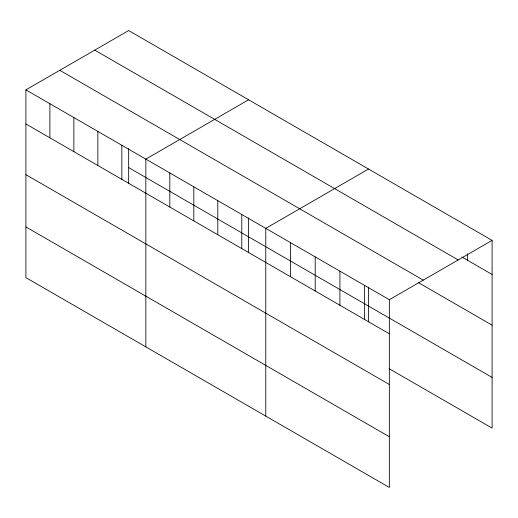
<?xml version="1.0" encoding="UTF-8"?>
<svg xmlns="http://www.w3.org/2000/svg" width="518" height="518" viewBox="0 0 518 518"><rect width="100%" height="100%" fill="white"/><g stroke="black" fill="none" stroke-linecap="round" stroke-linejoin="round"><path stroke-width="0.78" d="M25.9 89.873L389.342 299.702L389.342 487.457L25.9 277.629L25.9 89.873L128.658 30.543L492.1 240.371L492.1 428.127L389.128 368.68M248.595 99.786L145.836 159.117L145.836 346.872M368.531 169.03L265.773 228.36L265.773 416.116M389.342 299.702L492.1 240.371M461.894 257.019L492.1 274.456M94.749 50.123L458.19 259.952M59.81 70.293L423.251 280.121M418.648 282.763L492.1 325.168M128.658 167.586L492.1 377.415M25.9 123.957L389.342 333.786M25.9 174.67L389.342 384.498M25.9 226.916L389.342 436.745M467.385 253.846L467.385 260.191M368.531 287.076L368.531 321.924M364.627 285.431L364.627 319.515M339.912 271.167L339.912 305.251M315.197 256.896L315.197 290.98M290.481 242.625L290.481 276.709M248.595 217.832L248.595 252.68M241.783 214.51L241.783 248.595M217.793 200.66L217.793 234.745M193.81 186.81L193.81 220.895M169.82 172.967L169.82 207.051M128.658 148.588L128.658 183.437M121.847 145.267L121.847 179.351M97.863 131.417L97.863 165.501M73.873 117.567L73.873 151.651M49.89 103.723L49.89 137.807"/></g></svg>
